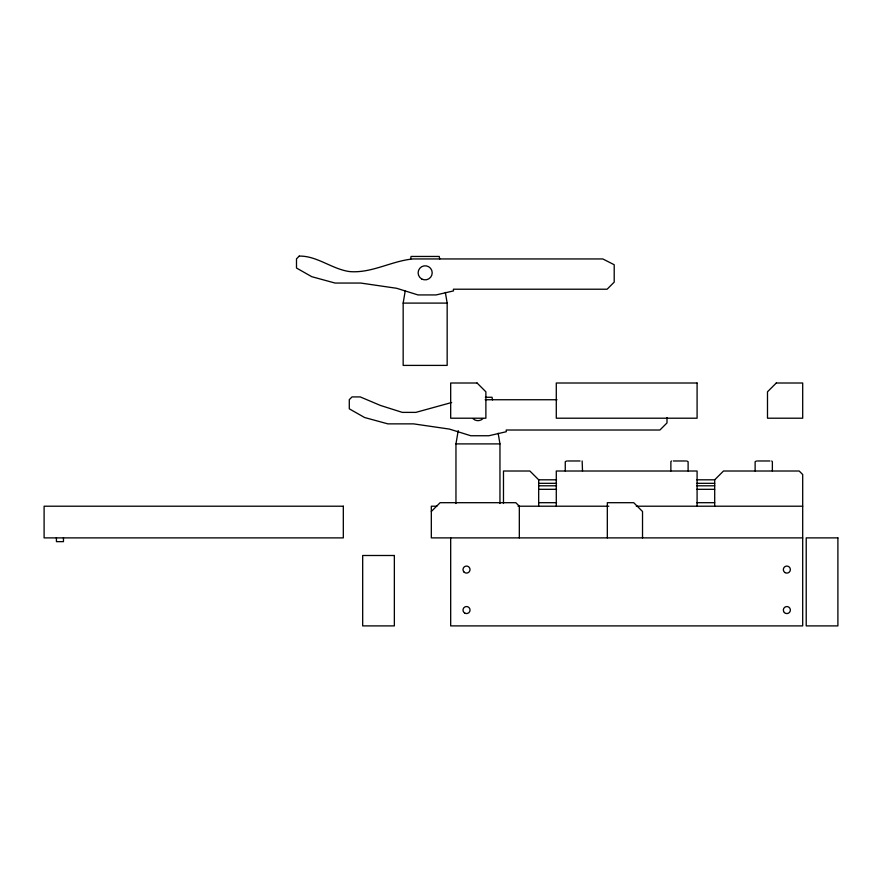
<?xml version="1.0" encoding="UTF-8"?>
<svg xmlns="http://www.w3.org/2000/svg" width="882" height="882" viewBox="0 0 882 882"><rect width="100%" height="100%" fill="white"/><g stroke="black" fill="none" stroke-linecap="round" stroke-linejoin="round"><path stroke-width="1.32" d="M445.355 292.438L447.163 303.099L447.163 365.402L403.162 365.402L403.162 303.099L405.191 291.104M410.626 259.121L411.078 256.453L439.236 256.453L439.688 259.121M455.961 503.501L455.961 443.9L458.221 430.581M431.32 511.494L440.118 502.696L515.805 502.696L519.322 506.213L519.322 537.888M714.696 506.213L714.696 479.808L723.494 471.01L799.18 471.01L802.697 474.527L802.697 625.9L450.68 625.9L450.68 537.888M451.661 402.512L415.863 412.379L402.313 412.379L380.495 405.466L360.231 396.911L352.039 396.911L349.294 399.656L349.294 408.829L364.597 417.517L387.86 423.867L413.559 423.867L449.445 429.093L470.779 435.741L488.915 435.741L506.301 431.717L506.202 430.019L659.912 430.019L667.001 422.93L667.001 417.583M403.162 303.099L447.163 303.099M485.343 397.264L492.046 397.264L492.498 399.932M485.166 399.744L556.994 399.744M455.961 443.9L499.962 443.9L499.962 503.501M566.729 460.977L565.263 461.683L565.263 471.01M567.721 460.977L580.047 460.977M671.5 460.977L670.871 461.683L670.871 471.01M673.33 460.977L685.656 460.977M686.648 460.977L688.114 461.683L688.114 471.01M756.58 460.977L755.124 461.683L755.124 471.01M757.583 460.977L769.909 460.977M771.728 460.977L772.367 461.683L772.367 471.01M503.479 503.501L503.479 471.01L529.884 471.01L538.682 479.808L556.564 479.808M696.813 479.808L714.696 479.808M538.682 483.325L556.564 483.325M696.813 483.325L714.696 483.325M538.682 485.795L556.564 485.795M696.813 485.795L714.696 485.795M538.682 489.312L556.564 489.312M696.813 489.312L714.696 489.312M538.682 502.696L556.564 502.696M696.813 502.696L714.696 502.696M436.822 506.213L431.32 506.213L431.32 537.888L802.697 537.888M518.054 506.213L608.812 506.213M636.319 506.213L802.697 506.213M582.153 460.977L582.506 471.01M498.154 433.238L499.962 443.9M697.089 506.213L697.089 471.01L556.288 471.01L556.288 506.213M642.526 537.888L642.526 511.494L633.728 502.696L607.323 502.696L607.323 537.888M538.682 479.808L538.682 506.213M63.46 537.568L63.46 541.647L56.426 541.647L56.426 537.568M482.939 418.619A7.045 7.045 0 0 1 472.984 418.619M299.241 256.1L296.495 258.845L296.495 268.029L311.798 276.705L335.061 283.056L360.76 283.056L396.635 288.282L417.98 294.93L436.105 294.93L453.491 290.906L453.403 289.219L607.114 289.219L614.203 282.119L614.203 264.732L602.803 258.944L413.118 258.944C391.41 260.929 371.543 273.508 349.504 271.568C331.93 269.109 316.98 255.714 299.241 256.1M776.292 383.008L767.494 391.806L767.494 418.211L802.697 418.211L802.697 383.008L776.292 383.008M477.085 383.008L450.68 383.008L450.68 418.211L485.883 418.211L485.883 391.806L477.085 383.008M697.089 383.008L556.288 383.008L556.288 418.211L697.089 418.211L697.089 383.008M343.318 506.213L44.1 506.213L44.1 537.888L343.318 537.888L343.318 506.213M837.9 537.888L806.214 537.888L806.214 625.9L837.9 625.9L837.9 537.888M394.353 555.495L362.678 555.495L362.678 625.9L394.353 625.9L394.353 555.495M464.031 572.065A3.517 3.517 0 0 0 469.919 570.489A3.517 3.517 0 0 0 465.608 566.178A3.517 3.517 0 0 0 464.031 572.065M464.759 613.1A3.517 3.517 0 0 0 470.04 610.057A3.517 3.517 0 0 0 464.759 607.003A3.517 3.517 0 0 0 464.759 613.1M785.101 572.627A3.517 3.517 0 0 0 790.382 569.574A3.517 3.517 0 0 0 785.101 566.531A3.517 3.517 0 0 0 785.101 572.627M784.374 612.549A3.517 3.517 0 0 0 790.261 610.972A3.517 3.517 0 0 0 785.95 606.662A3.517 3.517 0 0 0 784.374 612.549M421.64 278.921A7.045 7.045 0 0 0 432.202 272.825A7.045 7.045 0 0 0 421.64 266.728A7.045 7.045 0 0 0 421.64 278.921"/></g></svg>
